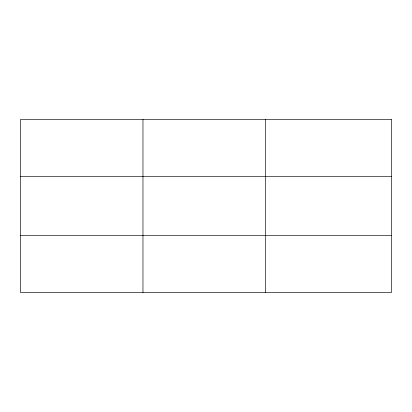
<?xml version="1.0" encoding="UTF-8"?>
<svg xmlns="http://www.w3.org/2000/svg" width="412" height="412" viewBox="0 0 412 412"><rect width="100%" height="100%" fill="white"/><g stroke="black" fill="none" stroke-linecap="round" stroke-linejoin="round"><path stroke-width="0.62" d="M142.964 119.423L142.964 292.577M265.328 119.423L265.328 292.577M20.6 176.563L391.4 176.563M20.6 235.437L391.4 235.437M391.4 119.423L391.4 292.577L20.6 292.577L20.6 119.423L391.4 119.423"/></g></svg>
